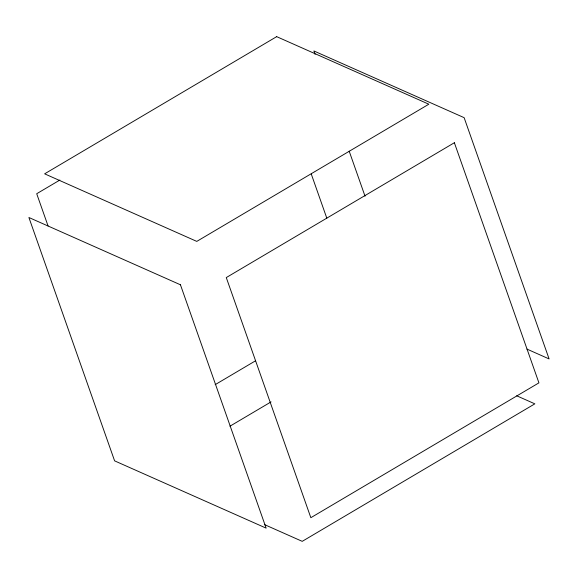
<?xml version="1.0" encoding="UTF-8"?>
<svg xmlns="http://www.w3.org/2000/svg" width="578" height="578" viewBox="0 0 578 578"><rect width="100%" height="100%" fill="white"/><g stroke="black" fill="none" stroke-linecap="round" stroke-linejoin="round"><path stroke-width="0.87" d="M59.852 180.054L36.71 193.731L48.075 225.991M215.168 384.666L255.512 360.809M229.943 426.203L271.06 401.891M526.934 349.083L549.1 358.931L464.134 117.666L313.89 50.951L315.082 54.346M516.703 395.785L534.845 403.841L302.229 541.348L264.305 524.513M349.191 151.19L365.043 196.217M311.26 174L326.801 218.152M276.681 36.652L44.629 173.834L196.78 241.394L428.84 104.213L276.681 36.652M454.366 142.73L226.28 277.57L310.841 517.7L538.927 382.86L454.366 142.73M180.437 284.781L28.9 217.494L114.603 460.854L266.14 528.14L180.437 284.781"/></g></svg>
